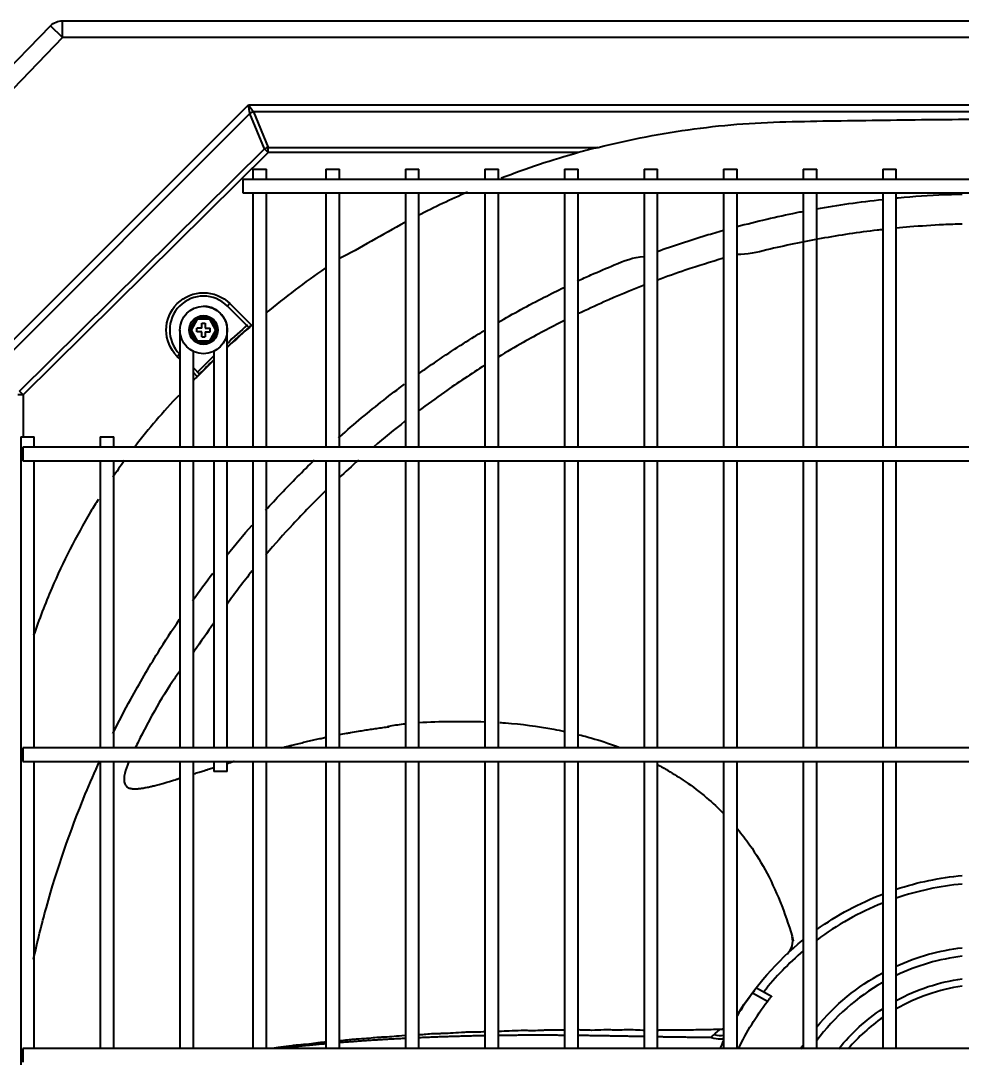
# Model space of a CAD drawing. Extents: x 58467 to 79089, y -33726 to -17391.
# Drawn here: x 72277.99 to 72305.8, y -20100.6 to -20069.97 of the extents above; entities that cross this region are included whole.
import ezdxf

# ---------------------------------------------------------------- set-up
doc = ezdxf.new("R2010")
doc.units = 0
doc.header["$LTSCALE"] = 100
doc.layers.add('+ENTE-ST-DOSEME USTU KONDDRENAJ', color=110, linetype='DOSEMEUSTUKONDENSDRENAJ_LINE', lineweight=40)
doc.linetypes.add('DOSEMEUSTUKONDENSDRENAJ_LINE', pattern='A,300,-40,["CD",Standard,S=15,R=0,X=-35,Y=-7.5],0', length=340)

# ---------------------------------------------------------------- blocks, each defined once
blk = doc.blocks.new('1 VE ZEMİN SAĞ')
at = {"color": 3}
for p, q in [((54067.032, -32771.052, -3.539), (54183.081, -32771.052, -3.539)), ((54067.032, -32771.552, -3.539), (54067.032, -32771.052, -3.539)), ((54063.248, -32774.72, -3.539), (54066.679, -32771.199, -3.539)), ((54067.032, -32771.552, -3.539), (54066.679, -32771.199, -3.539)), ((54067.032, -32771.552, -3.539), (54063.601, -32775.073, -3.539)), ((54183.081, -32771.552, -3.539), (54067.032, -32771.552, -3.539)), ((54064.542, -32781.509, -3.539), (54072.523, -32773.531, -3.539)), ((54072.523, -32773.531, -3.539), (54177.681, -32773.531, -3.539)), ((54072.565, -32773.789, -3.539), (54072.523, -32773.531, -3.539)), ((54072.523, -32773.531, -3.539), (54072.675, -32773.744, -3.539)), ((54072.565, -32773.789, -3.539), (54064.799, -32781.551, -3.539)), ((54072.999, -32774.837, -3.539), (54072.565, -32773.789, -3.539)), ((54072.675, -32773.744, -3.539), (54073.109, -32774.791, -3.539)), ((54177.529, -32773.744, -3.539), (54072.675, -32773.744, -3.539)), ((54065.756, -32781.985, -3.539), (54072.999, -32774.837, -3.539)), ((54073.109, -32774.947, -3.539), (54065.866, -32782.095, -3.539)), ((54073.109, -32774.947, -3.539), (54072.999, -32774.837, -3.539)), ((54073.109, -32774.791, -3.539), (54082.856, -32774.791, -3.539)), ((54073.109, -32774.947, -3.539), (54073.109, -32774.791, -3.539)), ((54082.271, -32774.947, -3.539), (54073.109, -32774.947, -3.539)), ((54072.653, -32775.435, -3.539), (54072.653, -32775.736, -3.539)), ((54072.653, -32775.435, -3.539), (54073.053, -32775.435, -3.539)), ((54073.053, -32775.736, -3.539), (54073.053, -32775.435, -3.539)), ((54074.809, -32775.435, -3.539), (54074.809, -32775.736, -3.539)), ((54074.809, -32775.435, -3.539), (54075.209, -32775.435, -3.539)), ((54075.209, -32775.736, -3.539), (54075.209, -32775.435, -3.539)), ((54077.159, -32775.435, -3.539), (54077.159, -32775.736, -3.539)), ((54077.159, -32775.435, -3.539), (54077.559, -32775.435, -3.539)), ((54077.559, -32775.736, -3.539), (54077.559, -32775.435, -3.539)), ((54079.508, -32775.435, -3.539), (54079.508, -32775.736, -3.539)), ((54079.508, -32775.435, -3.539), (54079.908, -32775.435, -3.539)), ((54079.908, -32775.736, -3.539), (54079.908, -32775.435, -3.539)), ((54081.858, -32775.435, -3.539), (54081.858, -32775.736, -3.539)), ((54081.858, -32775.435, -3.539), (54082.258, -32775.435, -3.539)), ((54082.258, -32775.736, -3.539), (54082.258, -32775.435, -3.539)), ((54084.208, -32775.435, -3.539), (54084.208, -32775.736, -3.539)), ((54084.208, -32775.435, -3.539), (54084.608, -32775.435, -3.539)), ((54084.608, -32775.736, -3.539), (54084.608, -32775.435, -3.539)), ((54086.557, -32775.435, -3.539), (54086.557, -32775.736, -3.539)), ((54086.557, -32775.435, -3.539), (54086.957, -32775.435, -3.539)), ((54086.957, -32775.736, -3.539), (54086.957, -32775.435, -3.539)), ((54088.907, -32775.435, -3.539), (54088.907, -32775.736, -3.539)), ((54088.907, -32775.435, -3.539), (54089.307, -32775.435, -3.539)), ((54089.307, -32775.736, -3.539), (54089.307, -32775.435, -3.539)), ((54091.257, -32775.435, -3.539), (54091.257, -32775.736, -3.539)), ((54091.257, -32775.435, -3.539), (54091.657, -32775.435, -3.539)), ((54091.657, -32775.736, -3.539), (54091.657, -32775.435, -3.539)), ((54177.808, -32775.735, -3.539), (54072.353, -32775.735, -3.539)), ((54072.353, -32775.735, -3.539), (54072.353, -32775.935, -3.539)), ((54072.353, -32775.935, -3.539), (54072.353, -32776.135, -3.539)), ((54072.353, -32776.135, -3.539), (54177.808, -32776.135, -3.539)), ((54072.653, -32776.136, -3.539), (54072.653, -32783.641, -3.539)), ((54073.053, -32783.641, -3.539), (54073.053, -32776.136, -3.539)), ((54074.809, -32776.136, -3.539), (54074.809, -32783.641, -3.539)), ((54075.209, -32783.641, -3.539), (54075.209, -32776.136, -3.539)), ((54077.159, -32776.136, -3.539), (54077.159, -32783.641, -3.539)), ((54077.559, -32783.641, -3.539), (54077.559, -32776.136, -3.539)), ((54079.508, -32776.136, -3.539), (54079.508, -32783.641, -3.539)), ((54079.908, -32783.641, -3.539), (54079.908, -32776.136, -3.539)), ((54081.858, -32776.136, -3.539), (54081.858, -32783.641, -3.539)), ((54082.258, -32783.641, -3.539), (54082.258, -32776.136, -3.539)), ((54084.208, -32776.136, -3.539), (54084.208, -32783.641, -3.539)), ((54084.608, -32783.641, -3.539), (54084.608, -32776.136, -3.539)), ((54086.557, -32776.136, -3.539), (54086.557, -32783.641, -3.539)), ((54086.957, -32783.641, -3.539), (54086.957, -32776.136, -3.539)), ((54088.907, -32776.136, -3.539), (54088.907, -32783.641, -3.539)), ((54089.307, -32783.641, -3.539), (54089.307, -32776.136, -3.539)), ((54091.257, -32776.136, -3.539), (54091.257, -32783.641, -3.539)), ((54091.657, -32783.641, -3.539), (54091.657, -32776.136, -3.539)), ((54071.973, -32779.404, -3.539), (54071.903, -32779.475, -3.539)), ((54072.535, -32780.107, -3.539), (54071.903, -32779.475, -3.539)), ((54071.973, -32779.404, -3.539), (54072.611, -32780.041, -3.539)), ((54070.771, -32780.182, -3.539), (54070.983, -32779.814, -3.539)), ((54071.012, -32779.864, -3.539), (54070.829, -32780.182, -3.539)), ((54070.983, -32779.814, -3.539), (54071.408, -32779.814, -3.539)), ((54070.983, -32779.814, -3.539), (54071.012, -32779.864, -3.539)), ((54071.379, -32779.864, -3.539), (54071.012, -32779.864, -3.539)), ((54071.379, -32779.864, -3.539), (54071.408, -32779.814, -3.539)), ((54071.563, -32780.182, -3.539), (54071.379, -32779.864, -3.539)), ((54071.408, -32779.814, -3.539), (54071.621, -32780.182, -3.539)), ((54070.496, -32780.184, -3.539), (54070.496, -32781.575, -3.539)), ((54070.983, -32780.55, -3.539), (54070.771, -32780.182, -3.539)), ((54070.771, -32780.182, -3.539), (54070.829, -32780.182, -3.539)), ((54070.829, -32780.182, -3.539), (54071.012, -32780.5, -3.539)), ((54071.146, -32780.132, -3.539), (54070.996, -32780.132, -3.539)), ((54070.996, -32780.232, -3.539), (54070.996, -32780.132, -3.539)), ((54071.146, -32780.232, -3.539), (54070.996, -32780.232, -3.539)), ((54071.146, -32779.982, -3.539), (54071.246, -32779.982, -3.539)), ((54071.146, -32780.132, -3.539), (54071.146, -32779.982, -3.539)), ((54071.146, -32780.382, -3.539), (54071.146, -32780.232, -3.539)), ((54071.246, -32779.982, -3.539), (54071.246, -32780.132, -3.539)), ((54071.246, -32780.132, -3.539), (54071.396, -32780.132, -3.539)), ((54071.246, -32780.232, -3.539), (54071.246, -32780.382, -3.539)), ((54071.246, -32780.232, -3.539), (54071.396, -32780.232, -3.539)), ((54071.379, -32780.5, -3.539), (54071.563, -32780.182, -3.539)), ((54071.396, -32780.232, -3.539), (54071.396, -32780.132, -3.539)), ((54071.621, -32780.182, -3.539), (54071.408, -32780.55, -3.539)), ((54071.563, -32780.182, -3.539), (54071.621, -32780.182, -3.539)), ((54071.895, -32781.575, -3.539), (54071.895, -32780.198, -3.539)), ((54070.983, -32780.55, -3.539), (54071.012, -32780.5, -3.539)), ((54071.408, -32780.55, -3.539), (54070.983, -32780.55, -3.539)), ((54071.012, -32780.5, -3.539), (54071.379, -32780.5, -3.539)), ((54071.146, -32780.382, -3.539), (54071.246, -32780.382, -3.539)), ((54071.379, -32780.5, -3.539), (54071.408, -32780.55, -3.539)), ((54070.418, -32780.96, -3.539), (54070.489, -32780.889, -3.539)), ((54070.489, -32780.889, -3.539), (54070.496, -32780.896, -3.539)), ((54070.896, -32781.575, -3.539), (54070.896, -32780.814, -3.539)), ((54071.496, -32780.814, -3.539), (54071.496, -32781.575, -3.539)), ((54070.496, -32781.037, -3.539), (54070.418, -32780.96, -3.539)), ((54070.896, -32781.296, -3.539), (54071.081, -32781.481, -3.539)), ((54071.011, -32781.553, -3.539), (54070.896, -32781.438, -3.539)), ((54071.496, -32781.352, -3.539), (54071.496, -32782.815, -3.539)), ((54071.895, -32782.815, -3.539), (54071.895, -32781.352, -3.539)), ((54070.496, -32781.575, -3.539), (54070.496, -32781.857, -3.539)), ((54070.896, -32781.857, -3.539), (54070.896, -32781.575, -3.539)), ((54065.866, -32782.095, -3.539), (54065.711, -32782.095, -3.539)), ((54065.866, -32782.095, -3.539), (54065.756, -32781.985, -3.539)), ((54065.866, -32782.095, -3.539), (54065.866, -32783.34, -3.539)), ((54070.496, -32781.857, -3.539), (54070.496, -32782.223, -3.539)), ((54070.496, -32781.857, -3.539), (54070.496, -32781.858, -3.539)), ((54070.896, -32782.223, -3.539), (54070.896, -32781.857, -3.539)), ((54070.896, -32781.857, -3.539), (54070.896, -32781.857, -3.539)), ((54070.896, -32781.858, -3.539), (54070.896, -32781.857, -3.539)), ((54070.496, -32782.223, -3.539), (54070.496, -32782.506, -3.539)), ((54070.896, -32782.506, -3.539), (54070.896, -32782.223, -3.539)), ((54070.496, -32782.506, -3.539), (54070.496, -32783.641, -3.539)), ((54070.896, -32783.641, -3.539), (54070.896, -32782.506, -3.539)), ((54071.496, -32782.506, -3.539), (54071.496, -32783.64, -3.539)), ((54071.895, -32783.64, -3.539), (54071.895, -32782.506, -3.539)), ((54065.797, -32783.34, -3.539), (54065.797, -32828.733, -3.539)), ((54065.797, -32783.34, -3.539), (54066.197, -32783.34, -3.539)), ((54066.197, -32783.64, -3.539), (54066.197, -32783.34, -3.539)), ((54068.146, -32783.34, -3.539), (54068.146, -32783.64, -3.539)), ((54068.146, -32783.34, -3.539), (54068.546, -32783.34, -3.539)), ((54068.546, -32783.64, -3.539), (54068.546, -32783.34, -3.539)), ((54184.216, -32783.64, -3.539), (54065.854, -32783.64, -3.539)), ((54065.854, -32783.64, -3.539), (54065.854, -32783.84, -3.539)), ((54075.209, -32783.633, -3.539), (54075.22, -32783.64, -3.539)), ((54065.854, -32783.84, -3.539), (54065.854, -32784.04, -3.539)), ((54065.854, -32784.04, -3.539), (54184.216, -32784.04, -3.539)), ((54066.197, -32792.519, -3.539), (54066.197, -32784.04, -3.539)), ((54068.146, -32784.04, -3.539), (54068.146, -32792.519, -3.539)), ((54068.546, -32792.519, -3.539), (54068.546, -32784.04, -3.539)), ((54070.496, -32784.041, -3.539), (54070.496, -32792.519, -3.539)), ((54070.896, -32792.519, -3.539), (54070.896, -32784.041, -3.539)), ((54071.496, -32784.04, -3.539), (54071.495, -32792.519, -3.539)), ((54071.895, -32792.519, -3.539), (54071.895, -32784.04, -3.539)), ((54072.653, -32784.041, -3.539), (54072.653, -32792.519, -3.539)), ((54073.053, -32792.519, -3.539), (54073.053, -32784.041, -3.539)), ((54074.809, -32784.041, -3.539), (54074.809, -32792.519, -3.539)), ((54075.209, -32792.519, -3.539), (54075.209, -32784.041, -3.539)), ((54077.159, -32784.041, -3.539), (54077.159, -32792.519, -3.539)), ((54077.559, -32792.519, -3.539), (54077.559, -32784.041, -3.539)), ((54079.508, -32784.041, -3.539), (54079.508, -32792.519, -3.539)), ((54079.908, -32792.519, -3.539), (54079.908, -32784.041, -3.539)), ((54081.858, -32784.041, -3.539), (54081.858, -32792.519, -3.539)), ((54082.258, -32792.519, -3.539), (54082.258, -32784.041, -3.539)), ((54084.208, -32784.041, -3.539), (54084.208, -32792.519, -3.539)), ((54084.608, -32792.519, -3.539), (54084.608, -32784.041, -3.539)), ((54086.557, -32784.041, -3.539), (54086.557, -32792.519, -3.539)), ((54086.957, -32792.519, -3.539), (54086.957, -32784.041, -3.539)), ((54088.907, -32784.041, -3.539), (54088.907, -32792.519, -3.539)), ((54089.307, -32792.519, -3.539), (54089.307, -32784.041, -3.539)), ((54091.257, -32784.041, -3.539), (54091.257, -32792.519, -3.539)), ((54091.657, -32792.519, -3.539), (54091.657, -32784.041, -3.539)), ((54184.216, -32792.519, -3.539), (54065.854, -32792.519, -3.539)), ((54065.854, -32792.519, -3.539), (54065.854, -32792.719, -3.539)), ((54065.854, -32792.719, -3.539), (54065.854, -32792.919, -3.539)), ((54065.854, -32792.919, -3.539), (54184.216, -32792.919, -3.539)), ((54066.197, -32801.398, -3.539), (54066.197, -32792.919, -3.539)), ((54068.146, -32792.919, -3.539), (54068.146, -32801.398, -3.539)), ((54068.546, -32801.398, -3.539), (54068.546, -32792.919, -3.539)), ((54070.496, -32792.919, -3.539), (54070.496, -32801.397, -3.539)), ((54070.496, -32792.919, -3.539), (54070.496, -32801.397, -3.539)), ((54070.896, -32801.397, -3.539), (54070.896, -32792.919, -3.539)), ((54071.495, -32792.919, -3.539), (54071.495, -32793.219, -3.539)), ((54071.895, -32793.219, -3.539), (54071.895, -32792.918, -3.539)), ((54072.653, -32792.919, -3.539), (54072.653, -32801.398, -3.539)), ((54073.053, -32801.398, -3.539), (54073.053, -32792.919, -3.539)), ((54074.809, -32792.919, -3.539), (54074.809, -32801.398, -3.539)), ((54075.209, -32801.398, -3.539), (54075.209, -32792.919, -3.539)), ((54077.159, -32792.919, -3.539), (54077.159, -32801.398, -3.539)), ((54077.559, -32801.398, -3.539), (54077.559, -32792.919, -3.539)), ((54079.508, -32792.919, -3.539), (54079.508, -32801.398, -3.539)), ((54079.908, -32801.398, -3.539), (54079.908, -32792.919, -3.539)), ((54081.858, -32792.919, -3.539), (54081.858, -32801.398, -3.539)), ((54082.258, -32801.398, -3.539), (54082.258, -32792.919, -3.539)), ((54084.208, -32792.919, -3.539), (54084.208, -32801.398, -3.539)), ((54084.608, -32801.398, -3.539), (54084.608, -32792.919, -3.539)), ((54086.557, -32792.919, -3.539), (54086.557, -32801.398, -3.539)), ((54086.957, -32801.398, -3.539), (54086.957, -32792.919, -3.539)), ((54088.907, -32792.919, -3.539), (54088.907, -32801.398, -3.539)), ((54089.307, -32801.398, -3.539), (54089.307, -32792.919, -3.539)), ((54091.257, -32792.919, -3.539), (54091.257, -32801.398, -3.539)), ((54091.657, -32801.398, -3.539), (54091.657, -32792.919, -3.539)), ((54088.441, -32798.594, -3.539), (54088.461, -32798.576, -3.539)), ((54087.85, -32800.004, -3.539), (54087.407, -32799.761, -3.539)), ((54087.529, -32799.6, -3.539), (54087.974, -32799.844, -3.539)), ((54184.216, -32801.397, -3.539), (54065.854, -32801.397, -3.539)), ((54065.854, -32801.397, -3.539), (54065.854, -32801.597, -3.539)), ((54065.854, -32801.597, -3.539), (54065.854, -32801.797, -3.539))]:
    blk.add_line(p, q, dxfattribs=at)
for radius in [0.7, 0.425, 0.425]:
    blk.add_circle((54071.196, -32780.182, -3.539), radius, dxfattribs=at)
at = {"color": 3, "extrusion": (0, 0, -1)}
for centre, radius, start, end in [((-54067.032, -32771.552, 3.539), 0.5, 45, 90), ((-54071.196, -32780.182, 3.539), 1.1, 315, 135), ((-54094.376, -32804.953, 3.539), 8.699, 71.7788, 84.9192), ((-54094.376, -32804.953, 3.539), 8.699, 54.354, 68.9829), ((-54094.376, -32804.953, 3.539), 8.699, 31.4717, 51.0407), ((-54094.376, -32804.953, 3.539), 6.582, 65.5875, 83.2781), ((-54094.376, -32804.953, 3.539), 6.582, 39.6281, 61.7062), ((-54094.376, -32804.953, 3.539), 5.671, 61.3406, 82.1925), ((-54094.376, -32804.953, 3.539), 8.191, 25.7297, 37.1733), ((-54094.376, -32804.953, 3.539), 5.671, 38.8237, 56.6212), ((-54094.376, -32804.953, 3.539), 6.582, 32.6925, 33.8006)]:
    blk.add_arc(centre, radius, start, end, dxfattribs=at)
at = {"color": 3}
for centre, radius, start, end in [((54071.196, -32780.182, -3.539), 1, 45, 225), ((54094.376, -32804.953, -3.539), 8.449, 95.2309, 108.779), ((54094.376, -32804.953, -3.539), 8.449, 111.6703, 126.8719), ((54094.376, -32804.953, -3.539), 8.449, 130.3428, 141.7132), ((54094.376, -32804.953, -3.539), 6.332, 96.9862, 115.4419), ((54094.376, -32804.953, -3.539), 6.332, 119.52, 143.19), ((54094.376, -32804.953, -3.539), 5.455, 98.1225, 119.9138), ((54094.376, -32804.953, -3.539), 8.691, 143.3149, 148.6118), ((54094.376, -32804.953, -3.539), 5.455, 124.8862, 139.32), ((54094.376, -32804.953, -3.539), 8.691, 154.1151, 155.8497)]:
    blk.add_arc(centre, radius, start, end, dxfattribs=at)
at = {"color": 3, "extrusion": (5.89787e-06, 5.50525e-06, 1)}
blk.add_arc((54088.099, -32798.229, -3.402), 0.5, 313.0877, 16.4735, dxfattribs=at)
at = {"color": 3}
for centre, major_axis, ratio, start_param, end_param in [((54072.675, -32773.899, -3.539), (0.203, 0.084), 0.678598, 1.296782, 1.844811), ((54073.109, -32774.947, -3.539), (0.203, 0.084), 0.678598, 1.296782, 1.844811), ((54086.23, -32800.681, -3.539), (0.443, -0.232), 0.512974, -1.203049, -0.512348)]:
    blk.add_ellipse(centre, major_axis=major_axis, ratio=ratio, start_param=start_param, end_param=end_param, dxfattribs=at)
for points, knots in [([(54082.856, -32774.791, -3.539), (54083.793, -32774.554, -3.539), (54084.738, -32774.372, -3.539), (54086.169, -32774.181, -3.539), (54086.648, -32774.131, -3.539), (54087.61, -32774.06, -3.539), (54088.094, -32774.041, -3.539), (54089.548, -32774.008, -3.539), (54090.52, -32773.996, -3.539), (54092.462, -32773.971, -3.539), (54093.434, -32773.962, -3.539), (54094.406, -32773.956, -3.539)], [0, 0, 0, 0, 0.25, 0.25, 0.375, 0.375, 0.5, 0.5, 0.75, 0.75, 1, 1, 1, 1]), ([(54091.656, -32776.285, -3.539), (54091.676, -32776.283, -3.539), (54092.153, -32776.238, -3.539), (54092.803, -32776.192, -3.539), (54093.434, -32776.173, -3.539), (54093.606, -32776.169, -3.539)], [0, 0, 0, 0, 0.030504, 0.735974, 1, 1, 1, 1]), ([(54089.303, -32776.606, -3.539), (54089.619, -32776.549, -3.539), (54090.269, -32776.445, -3.539), (54090.921, -32776.362, -3.539), (54091.255, -32776.326, -3.539)], [0, 0, 0, 0, 0.489245, 1, 1, 1, 1]), ([(54086.949, -32777.129, -3.539), (54087.534, -32776.973, -3.539), (54088.186, -32776.821, -3.539), (54088.842, -32776.692, -3.539), (54088.905, -32776.68, -3.539)], [0, 0, 0, 0, 0.904429, 1, 1, 1, 1]), ([(54091.256, -32777.219, -3.539), (54091.203, -32777.224, -3.539), (54090.595, -32777.294, -3.539), (54089.456, -32777.463, -3.539), (54088.077, -32777.751, -3.539), (54087.251, -32777.964, -3.539), (54086.958, -32777.95, -3.539)], [0, 0, 0, 0, 0.037241, 0.424432, 0.796492, 1, 1, 1, 1]), ([(54093.604, -32777.055, -3.539), (54093.42, -32777.06, -3.539), (54092.901, -32777.079, -3.539), (54092.253, -32777.122, -3.539), (54091.789, -32777.164, -3.539), (54091.656, -32777.177, -3.539)], [0, 0, 0, 0, 0.282463, 0.794994, 1, 1, 1, 1]), ([(54084.596, -32777.864, -3.539), (54085.073, -32777.692, -3.539), (54085.723, -32777.477, -3.539), (54086.38, -32777.286, -3.539), (54086.551, -32777.238, -3.539)], [0, 0, 0, 0, 0.74118, 1, 1, 1, 1]), ([(54082.244, -32778.736, -3.539), (54082.375, -32778.675, -3.539), (54082.735, -32778.512, -3.539), (54083.383, -32778.233, -3.539), (54083.906, -32778.027, -3.539), (54084.197, -32778.011, -3.539)], [0, 0, 0, 0, 0.204884, 0.559596, 1, 1, 1, 1]), ([(54086.558, -32778.063, -3.539), (54086.181, -32778.173, -3.539), (54085.531, -32778.376, -3.539), (54084.88, -32778.607, -3.539), (54084.607, -32778.709, -3.539)], [0, 0, 0, 0, 0.58019, 1, 1, 1, 1]), ([(54074.801, -32778.348, -3.539), (54074.797, -32778.351, -3.539), (54074.793, -32778.354, -3.539), (54074.186, -32778.772, -3.539), (54073.603, -32779.213, -3.539), (54073.039, -32779.679, -3.539)], [0, 0, 0, 0, 0.006395, 0.006395, 1, 1, 1, 1]), ([(54079.892, -32779.959, -3.539), (54080.117, -32779.829, -3.539), (54080.569, -32779.575, -3.539), (54081.22, -32779.232, -3.539), (54081.648, -32779.02, -3.539), (54081.844, -32778.925, -3.539)], [0, 0, 0, 0, 0.352089, 0.704456, 1, 1, 1, 1]), ([(54084.207, -32778.861, -3.539), (54083.812, -32779.015, -3.539), (54083.16, -32779.286, -3.539), (54082.51, -32779.586, -3.539), (54082.255, -32779.708, -3.539)], [0, 0, 0, 0, 0.605591, 1, 1, 1, 1]), ([(54071.895, -32780.182, -3.539), (54071.895, -32780.121, -3.539), (54071.881, -32780.008, -3.539), (54071.805, -32779.813, -3.539), (54071.662, -32779.641, -3.539), (54071.475, -32779.531, -3.539), (54071.321, -32779.489, -3.539), (54071.234, -32779.483, -3.539), (54071.199, -32779.483, -3.539)], [0, 0, 0, 0, 0.164287, 0.313707, 0.566616, 0.76053, 0.902583, 1, 1, 1, 1]), ([(54081.854, -32779.905, -3.539), (54081.448, -32780.107, -3.539), (54080.795, -32780.454, -3.539), (54080.147, -32780.831, -3.539), (54079.902, -32780.98, -3.539)], [0, 0, 0, 0, 0.619127, 1, 1, 1, 1]), ([(54077.541, -32781.48, -3.539), (54077.643, -32781.407, -3.539), (54077.966, -32781.177, -3.539), (54078.517, -32780.804, -3.539), (54079.068, -32780.453, -3.539), (54079.394, -32780.255, -3.539), (54079.491, -32780.196, -3.539)], [0, 0, 0, 0, 0.160934, 0.509713, 0.854631, 1, 1, 1, 1]), ([(54079.501, -32781.226, -3.539), (54079.101, -32781.477, -3.539), (54078.445, -32781.911, -3.539), (54077.799, -32782.379, -3.539), (54077.547, -32782.569, -3.539)], [0, 0, 0, 0, 0.605389, 1, 1, 1, 1]), ([(54075.187, -32783.363, -3.539), (54075.198, -32783.353, -3.539), (54075.421, -32783.156, -3.539), (54075.859, -32782.778, -3.539), (54076.498, -32782.26, -3.539), (54076.925, -32781.933, -3.539), (54077.132, -32781.779, -3.539)], [0, 0, 0, 0, 0.017533, 0.356451, 0.69177, 1, 1, 1, 1]), ([(54068.088, -32785.179, -3.539), (54068.011, -32785.302, -3.539), (54067.935, -32785.426, -3.539), (54067.432, -32786.272, -3.539), (54067.045, -32787.03, -3.539), (54066.516, -32788.261, -3.539), (54066.338, -32788.723, -3.539), (54066.178, -32789.191, -3.539)], [0, 0, 0, 0, 0.098577, 0.098577, 0.666537, 0.666537, 1, 1, 1, 1]), ([(54074.79, -32784.94, -3.539), (54074.466, -32785.258, -3.539), (54073.87, -32785.868, -3.539), (54073.292, -32786.509, -3.539), (54073.031, -32786.815, -3.539)], [0, 0, 0, 0, 0.536431, 1, 1, 1, 1]), ([(54072.635, -32787.292, -3.539), (54072.505, -32787.454, -3.539), (54072.252, -32787.777, -3.539), (54072.009, -32788.111, -3.539), (54071.891, -32788.276, -3.539)], [0, 0, 0, 0, 0.50822, 1, 1, 1, 1]), ([(54068.52, -32792.089, -3.539), (54068.69, -32791.749, -3.539), (54069.112, -32790.94, -3.539), (54069.767, -32789.816, -3.539), (54070.269, -32789.044, -3.539), (54070.487, -32788.722, -3.539)], [0, 0, 0, 0, 0.29252, 0.701104, 1, 1, 1, 1]), ([(54071.495, -32788.841, -3.539), (54071.306, -32789.113, -3.539), (54071.108, -32789.398, -3.539), (54070.904, -32789.682, -3.539), (54070.896, -32789.693, -3.539)], [0, 0, 0, 0, 0.95904, 1, 1, 1, 1]), ([(54070.493, -32790.252, -3.539), (54070.421, -32790.352, -3.539), (54070.126, -32790.776, -3.539), (54069.754, -32791.399, -3.539), (54069.406, -32792.063, -3.539), (54069.244, -32792.381, -3.539), (54069.178, -32792.516, -3.539)], [0, 0, 0, 0, 0.141815, 0.593329, 0.830923, 1, 1, 1, 1]), ([(54075.206, -32792.127, -3.539), (54075.278, -32792.113, -3.539), (54075.389, -32792.092, -3.539), (54075.579, -32792.058, -3.539), (54075.754, -32792.028, -3.539), (54075.952, -32791.996, -3.539), (54076.131, -32791.968, -3.539), (54076.313, -32791.941, -3.539), (54076.495, -32791.916, -3.539), (54076.616, -32791.9, -3.539), (54076.677, -32791.893, -3.539)], [0, 0, 0, 0, 0.150864, 0.231719, 0.393427, 0.514709, 0.635991, 0.757272, 0.878554, 1, 1, 1, 1]), ([(54076.625, -32791.886, -3.539), (54076.654, -32791.88, -3.539), (54076.83, -32791.847, -3.539), (54077.006, -32791.821, -3.539), (54077.154, -32791.804, -3.539)], [0, 0, 0, 0, 0.168799, 1, 1, 1, 1]), ([(54077.553, -32791.768, -3.539), (54077.867, -32791.747, -3.539), (54078.52, -32791.733, -3.539), (54079.172, -32791.736, -3.539), (54079.509, -32791.747, -3.539)], [0, 0, 0, 0, 0.483114, 1, 1, 1, 1]), ([(54079.951, -32791.768, -3.539), (54080.005, -32791.772, -3.539), (54080.535, -32791.808, -3.539), (54081.174, -32791.891, -3.539), (54081.753, -32792.007, -3.539), (54081.86, -32792.03, -3.539)], [0, 0, 0, 0, 0.083564, 0.830141, 1, 1, 1, 1]), ([(54073.492, -32792.518, -3.539), (54073.56, -32792.5, -3.539), (54073.665, -32792.473, -3.539), (54073.827, -32792.432, -3.539), (54073.978, -32792.395, -3.539), (54074.151, -32792.354, -3.539), (54074.324, -32792.313, -3.539), (54074.497, -32792.274, -3.539), (54074.657, -32792.239, -3.539), (54074.76, -32792.217, -3.539), (54074.805, -32792.208, -3.539)], [0, 0, 0, 0, 0.15983, 0.246701, 0.377006, 0.507312, 0.637617, 0.767923, 0.898228, 1, 1, 1, 1]), ([(54082.295, -32792.131, -3.539), (54082.449, -32792.17, -3.539), (54082.85, -32792.28, -3.539), (54083.246, -32792.413, -3.539), (54083.488, -32792.505, -3.539)], [0, 0, 0, 0, 0.381371, 1, 1, 1, 1]), ([(54066.175, -32798.754, -3.539), (54066.287, -32798.242, -3.539), (54066.697, -32796.588, -3.539), (54067.369, -32794.636, -3.539), (54067.982, -32793.229, -3.539), (54068.131, -32792.905, -3.539)], [0, 0, 0, 0, 0.254796, 0.827092, 1, 1, 1, 1]), ([(54068.99, -32792.916, -3.539), (54068.975, -32792.952, -3.539), (54068.916, -32793.094, -3.539), (54068.853, -32793.288, -3.539), (54068.844, -32793.491, -3.539), (54068.868, -32793.582, -3.539), (54068.904, -32793.64, -3.539), (54068.948, -32793.683, -3.539), (54068.988, -32793.702, -3.539), (54069.019, -32793.709, -3.539)], [0, 0, 0, 0, 0.125875, 0.501642, 0.656556, 0.790033, 0.847053, 0.89779, 1, 1, 1, 1]), ([(54070.907, -32793.285, -3.539), (54070.913, -32793.284, -3.539), (54070.964, -32793.268, -3.539), (54071.061, -32793.237, -3.539), (54071.187, -32793.196, -3.539), (54071.311, -32793.157, -3.539), (54071.409, -32793.126, -3.539), (54071.476, -32793.105, -3.539), (54071.495, -32793.099, -3.539)], [0, 0, 0, 0, 0.02815, 0.268086, 0.508023, 0.66798, 0.907917, 1, 1, 1, 1]), ([(54071.895, -32792.975, -3.539), (54071.926, -32792.965, -3.539), (54071.992, -32792.945, -3.539), (54072.059, -32792.925, -3.539), (54072.096, -32792.913, -3.539), (54072.097, -32792.913, -3.539)], [0, 0, 0, 0, 0.464341, 0.973106, 1, 1, 1, 1]), ([(54084.614, -32793.016, -3.539), (54084.713, -32793.07, -3.539), (54084.989, -32793.224, -3.539), (54085.479, -32793.535, -3.539), (54086.037, -32793.96, -3.539), (54086.403, -32794.3, -3.539), (54086.567, -32794.467, -3.539)], [0, 0, 0, 0, 0.139399, 0.390327, 0.714739, 1, 1, 1, 1]), ([(54069.007, -32793.705, -3.539), (54069.021, -32793.71, -3.539), (54069.047, -32793.716, -3.539), (54069.077, -32793.721, -3.539), (54069.123, -32793.726, -3.539), (54069.159, -32793.727, -3.539), (54069.203, -32793.727, -3.539), (54069.254, -32793.724, -3.539), (54069.3, -32793.719, -3.539), (54069.36, -32793.712, -3.539), (54069.411, -32793.704, -3.539), (54069.475, -32793.692, -3.539), (54069.535, -32793.681, -3.539), (54069.612, -32793.664, -3.539), (54069.69, -32793.646, -3.539), (54069.771, -32793.625, -3.539), (54069.844, -32793.606, -3.539), (54069.918, -32793.586, -3.539), (54070.006, -32793.562, -3.539), (54070.097, -32793.536, -3.539), (54070.203, -32793.504, -3.539), (54070.298, -32793.476, -3.539), (54070.396, -32793.446, -3.539), (54070.457, -32793.427, -3.539), (54070.49, -32793.417, -3.539), (54070.495, -32793.415, -3.539)], [0, 0, 0, 0, 0.061068, 0.102482, 0.143896, 0.18531, 0.226724, 0.268138, 0.309552, 0.350965, 0.392379, 0.433793, 0.475207, 0.516621, 0.578742, 0.620156, 0.66157, 0.702984, 0.744398, 0.806519, 0.847933, 0.910054, 0.951468, 0.992881, 1, 1, 1, 1]), ([(54071.895, -32793.219, -3.539), (54071.895, -32793.219, -3.539), (54071.894, -32793.219, -3.539), (54071.885, -32793.219, -3.539), (54071.876, -32793.219, -3.539), (54071.852, -32793.219, -3.539), (54071.836, -32793.219, -3.539), (54071.801, -32793.219, -3.539), (54071.781, -32793.219, -3.539), (54071.738, -32793.219, -3.539), (54071.716, -32793.219, -3.539), (54071.671, -32793.219, -3.539), (54071.648, -32793.219, -3.539), (54071.606, -32793.219, -3.539), (54071.586, -32793.219, -3.539), (54071.552, -32793.219, -3.539), (54071.536, -32793.219, -3.539), (54071.513, -32793.219, -3.539), (54071.505, -32793.219, -3.539), (54071.497, -32793.219, -3.539), (54071.495, -32793.219, -3.539), (54071.495, -32793.219, -3.539)], [0, 0, 0, 0, 0.072796, 0.072796, 0.180355, 0.180355, 0.287914, 0.287914, 0.395473, 0.395473, 0.503031, 0.503031, 0.61059, 0.61059, 0.718149, 0.718149, 0.825708, 0.825708, 0.933267, 0.933267, 1, 1, 1, 1]), ([(54086.966, -32794.909, -3.539), (54087.092, -32795.061, -3.539), (54087.411, -32795.478, -3.539), (54087.868, -32796.229, -3.539), (54088.292, -32797.184, -3.539), (54088.518, -32797.86, -3.539), (54088.615, -32798.211, -3.539)], [0, 0, 0, 0, 0.160983, 0.427877, 0.710763, 1, 1, 1, 1]), ([(54087.407, -32799.761, -3.539), (54087.42, -32799.743, -3.539), (54087.434, -32799.724, -3.539), (54087.46, -32799.69, -3.539), (54087.473, -32799.673, -3.539), (54087.494, -32799.645, -3.539), (54087.504, -32799.633, -3.539), (54087.518, -32799.614, -3.539), (54087.524, -32799.607, -3.539), (54087.529, -32799.601, -3.539), (54087.53, -32799.6, -3.539), (54087.529, -32799.6, -3.539)], [0, 0, 0, 0, 0.217793, 0.217793, 0.435623, 0.435623, 0.652794, 0.652794, 0.867695, 0.867695, 1, 1, 1, 1]), ([(54087.974, -32799.844, -3.539), (54087.974, -32799.844, -3.539), (54087.972, -32799.847, -3.539), (54087.963, -32799.859, -3.539), (54087.956, -32799.867, -3.539), (54087.939, -32799.889, -3.539), (54087.928, -32799.902, -3.539), (54087.905, -32799.932, -3.539), (54087.892, -32799.949, -3.539), (54087.869, -32799.979, -3.539), (54087.86, -32799.991, -3.539), (54087.85, -32800.004, -3.539)], [0, 0, 0, 0, 0.211356, 0.211356, 0.422617, 0.422617, 0.635365, 0.635365, 0.851032, 0.851032, 1, 1, 1, 1]), ([(54077.158, -32801.01, -3.539), (54077.152, -32801.01, -3.539), (54077.03, -32801.02, -3.539), (54076.828, -32801.04, -3.539), (54076.614, -32801.055, -3.539), (54076.44, -32801.062, -3.539), (54076.277, -32801.071, -3.539), (54076.066, -32801.098, -3.539), (54075.834, -32801.113, -3.539), (54075.616, -32801.127, -3.539), (54075.413, -32801.146, -3.539), (54075.283, -32801.162, -3.539), (54075.206, -32801.171, -3.539)], [0, 0, 0, 0, 0.008799, 0.183646, 0.34505, 0.408603, 0.460825, 0.566791, 0.701254, 0.778856, 0.862109, 1, 1, 1, 1]), ([(54077.149, -32801.096, -3.539), (54077.12, -32801.097, -3.539), (54077.025, -32801.102, -3.539), (54076.9, -32801.109, -3.539), (54076.738, -32801.118, -3.539), (54076.593, -32801.126, -3.539), (54076.431, -32801.136, -3.539), (54076.27, -32801.146, -3.539), (54076.125, -32801.155, -3.539), (54075.963, -32801.166, -3.539), (54075.816, -32801.176, -3.539), (54075.652, -32801.188, -3.539), (54075.505, -32801.199, -3.539), (54075.36, -32801.21, -3.539), (54075.264, -32801.217, -3.539), (54075.215, -32801.221, -3.539), (54075.214, -32801.221, -3.539)], [0, 0, 0, 0, 0.043677, 0.144139, 0.194371, 0.294833, 0.370179, 0.445526, 0.545988, 0.596219, 0.696681, 0.772028, 0.847375, 0.922721, 0.998068, 1, 1, 1, 1]), ([(54079.508, -32800.898, -3.539), (54079.49, -32800.899, -3.539), (54079.377, -32800.907, -3.539), (54079.205, -32800.912, -3.539), (54078.985, -32800.913, -3.539), (54078.745, -32800.923, -3.539), (54078.493, -32800.943, -3.539), (54078.278, -32800.954, -3.539), (54078.105, -32800.956, -3.539), (54077.948, -32800.96, -3.539), (54077.769, -32800.979, -3.539), (54077.627, -32800.987, -3.539), (54077.559, -32800.99, -3.539)], [0, 0, 0, 0, 0.026236, 0.165323, 0.245888, 0.332132, 0.514466, 0.68062, 0.745287, 0.79789, 0.90324, 1, 1, 1, 1]), ([(54079.506, -32801.015, -3.539), (54079.455, -32801.016, -3.539), (54079.37, -32801.018, -3.539), (54079.219, -32801.021, -3.539), (54079.084, -32801.024, -3.539), (54078.914, -32801.029, -3.539), (54078.763, -32801.033, -3.539), (54078.597, -32801.037, -3.539), (54078.449, -32801.042, -3.539), (54078.302, -32801.047, -3.539), (54078.138, -32801.053, -3.539), (54077.991, -32801.058, -3.539), (54077.827, -32801.065, -3.539), (54077.694, -32801.07, -3.539), (54077.594, -32801.075, -3.539), (54077.559, -32801.076, -3.539)], [0, 0, 0, 0, 0.079108, 0.130174, 0.232307, 0.283373, 0.385506, 0.462105, 0.538704, 0.615303, 0.691903, 0.794035, 0.845101, 0.947234, 1, 1, 1, 1]), ([(54081.852, -32800.852, -3.539), (54081.824, -32800.853, -3.539), (54081.693, -32800.856, -3.539), (54081.552, -32800.854, -3.539), (54081.39, -32800.851, -3.539), (54081.307, -32800.852, -3.539), (54081.154, -32800.862, -3.539), (54080.976, -32800.869, -3.539), (54080.759, -32800.865, -3.539), (54080.506, -32800.864, -3.539), (54080.22, -32800.879, -3.539), (54080.023, -32800.887, -3.539), (54079.915, -32800.888, -3.539), (54079.909, -32800.888, -3.539)], [0, 0, 0, 0, 0.047203, 0.219949, 0.250675, 0.278328, 0.333689, 0.467407, 0.546264, 0.63201, 0.815334, 0.990362, 1, 1, 1, 1]), ([(54081.86, -32801.005, -3.539), (54081.848, -32801.005, -3.539), (54081.804, -32801.005, -3.539), (54081.711, -32801.004, -3.539), (54081.581, -32801.003, -3.539), (54081.435, -32801.002, -3.539), (54081.289, -32801.002, -3.539), (54081.142, -32801.002, -3.539), (54080.995, -32801.002, -3.539), (54080.861, -32801.002, -3.539), (54080.71, -32801.002, -3.539), (54080.574, -32801.003, -3.539), (54080.406, -32801.004, -3.539), (54080.274, -32801.005, -3.539), (54080.109, -32801.007, -3.539), (54080, -32801.008, -3.539), (54079.923, -32801.009, -3.539), (54079.911, -32801.009, -3.539)], [0, 0, 0, 0, 0.018658, 0.069393, 0.145495, 0.221596, 0.297698, 0.3738, 0.449902, 0.526003, 0.576738, 0.678207, 0.728941, 0.83041, 0.881145, 0.982614, 1, 1, 1, 1]), ([(54084.211, -32801.042, -3.539), (54084.166, -32801.041, -3.539), (54084.074, -32801.04, -3.539), (54083.948, -32801.037, -3.539), (54083.822, -32801.035, -3.539), (54083.696, -32801.032, -3.539), (54083.572, -32801.03, -3.539), (54083.447, -32801.028, -3.539), (54083.322, -32801.026, -3.539), (54083.197, -32801.023, -3.539), (54083.072, -32801.021, -3.539), (54082.946, -32801.019, -3.539), (54082.82, -32801.017, -3.539), (54082.677, -32801.015, -3.539), (54082.547, -32801.013, -3.539), (54082.399, -32801.011, -3.539), (54082.313, -32801.01, -3.539), (54082.26, -32801.009, -3.539), (54082.257, -32801.009, -3.539)], [0, 0, 0, 0, 0.071605, 0.144526, 0.19314, 0.266061, 0.338983, 0.387597, 0.460518, 0.533439, 0.582053, 0.654974, 0.727896, 0.77651, 0.873738, 0.922352, 0.995273, 1, 1, 1, 1]), ([(54084.209, -32800.859, -3.539), (54084.196, -32800.858, -3.539), (54084.088, -32800.852, -3.539), (54083.78, -32800.84, -3.539), (54083.471, -32800.851, -3.539), (54083.224, -32800.846, -3.539), (54083.099, -32800.843, -3.539), (54082.917, -32800.845, -3.539), (54082.721, -32800.863, -3.539), (54082.47, -32800.85, -3.539), (54082.341, -32800.847, -3.539), (54082.291, -32800.846, -3.539)], [0, 0, 0, 0, 0.020061, 0.161151, 0.438961, 0.54767, 0.590018, 0.628584, 0.811988, 0.925322, 1, 1, 1, 1]), ([(54086.189, -32801.064, -3.539), (54086.173, -32801.064, -3.539), (54086.131, -32801.064, -3.539), (54086.047, -32801.065, -3.539), (54085.955, -32801.065, -3.539), (54085.861, -32801.065, -3.539), (54085.777, -32801.065, -3.539), (54085.696, -32801.064, -3.539), (54085.6, -32801.064, -3.539), (54085.5, -32801.063, -3.539), (54085.388, -32801.062, -3.539), (54085.29, -32801.061, -3.539), (54085.183, -32801.06, -3.539), (54085.083, -32801.058, -3.539), (54084.982, -32801.056, -3.539), (54084.867, -32801.055, -3.539), (54084.765, -32801.053, -3.539), (54084.672, -32801.051, -3.539), (54084.623, -32801.05, -3.539), (54084.603, -32801.05, -3.539)], [0, 0, 0, 0, 0.033268, 0.086429, 0.166172, 0.219334, 0.272495, 0.325657, 0.378819, 0.458561, 0.511723, 0.591466, 0.644627, 0.697789, 0.777532, 0.830693, 0.910436, 0.963598, 1, 1, 1, 1]), ([(54086.555, -32800.827, -3.539), (54086.36, -32800.833, -3.539), (54085.963, -32800.844, -3.539), (54085.541, -32800.848, -3.539), (54085.256, -32800.849, -3.539), (54085.133, -32800.848, -3.539), (54085.002, -32800.85, -3.539), (54084.893, -32800.847, -3.539), (54084.792, -32800.848, -3.539), (54084.699, -32800.852, -3.539), (54084.638, -32800.856, -3.539), (54084.604, -32800.858, -3.539)], [0, 0, 0, 0, 0.295836, 0.599217, 0.63578, 0.724251, 0.792145, 0.857546, 0.898871, 0.942551, 1, 1, 1, 1]), ([(54086.189, -32801.064, -3.539), (54086.189, -32801.064, -3.539), (54086.189, -32801.064, -3.539), (54086.217, -32801.033, -3.539), (54086.248, -32801.004, -3.539), (54086.278, -32800.977, -3.539)], [0, 0, 0, 0, 0.000046, 0.000046, 1, 1, 1, 1]), ([(54086.202, -32801.066, -3.539), (54086.293, -32801.095, -3.539), (54086.378, -32801.111, -3.539), (54086.493, -32801.111, -3.539), (54086.532, -32801.105, -3.539), (54086.56, -32801.092, -3.539)], [0, 0, 0, 0, 0.604116, 0.604116, 1, 1, 1, 1]), ([(54086.278, -32800.977, -3.539), (54086.33, -32800.93, -3.539), (54086.38, -32800.886, -3.539), (54086.436, -32800.843, -3.539), (54086.446, -32800.833, -3.539), (54086.443, -32800.831, -3.539)], [0, 0, 0, 0, 0.677972, 0.677972, 1, 1, 1, 1]), ([(54086.558, -32800.816, -3.539), (54086.518, -32800.83, -3.539), (54086.476, -32800.839, -3.539), (54086.434, -32800.832, -3.539), (54086.432, -32800.832, -3.539)], [0, 0, 0, 0, 0.962907, 1, 1, 1, 1]), ([(54074.811, -32801.206, -3.539), (54074.79, -32801.208, -3.539), (54074.733, -32801.212, -3.539), (54074.584, -32801.226, -3.539), (54074.367, -32801.261, -3.539), (54074.111, -32801.28, -3.539), (54073.884, -32801.303, -3.539), (54073.654, -32801.333, -3.539), (54073.427, -32801.367, -3.539), (54073.237, -32801.386, -3.539), (54073.134, -32801.397, -3.539)], [0, 0, 0, 0, 0.037568, 0.099793, 0.235444, 0.406173, 0.503648, 0.608785, 0.82508, 1, 1, 1, 1]), ([(54074.812, -32801.255, -3.539), (54074.789, -32801.257, -3.539), (54074.704, -32801.264, -3.539), (54074.588, -32801.274, -3.539), (54074.431, -32801.289, -3.539), (54074.289, -32801.302, -3.539), (54074.13, -32801.317, -3.539), (54073.987, -32801.331, -3.539), (54073.845, -32801.346, -3.539), (54073.69, -32801.362, -3.539), (54073.551, -32801.377, -3.539), (54073.439, -32801.389, -3.539), (54073.388, -32801.395, -3.539), (54073.367, -32801.397, -3.539)], [0, 0, 0, 0, 0.045948, 0.175933, 0.240925, 0.370909, 0.468398, 0.565886, 0.663374, 0.760863, 0.890847, 0.955839, 1, 1, 1, 1])]:
    blk.add_open_spline(points, degree=3, knots=knots, dxfattribs=at)
for points, degree in [([(54082.271, -32774.947, -3.539), (54081.495, -32775.163, -3.539), (54080.734, -32775.416, -3.539), (54079.987, -32775.704, -3.539)], 3), ([(54082.856, -32774.791, -3.539), (54082.664, -32774.84, -3.539), (54082.467, -32774.892, -3.539), (54082.271, -32774.947, -3.539)], 3), ([(54078.988, -32776.115, -3.539), (54078.498, -32776.329, -3.539), (54078.015, -32776.559, -3.539), (54077.538, -32776.805, -3.539)], 3), ([(54077.143, -32777.013, -3.539), (54076.476, -32777.371, -3.539), (54075.825, -32777.761, -3.539), (54075.195, -32778.083, -3.539)], 3), ([(54072.649, -32780.021, -3.539), (54072.389, -32780.245, -3.539), (54072.132, -32780.475, -3.539), (54071.88, -32780.71, -3.539)], 3), ([(54072.497, -32780.034, -3.539), (54072.289, -32780.215, -3.539), (54072.084, -32780.399, -3.539), (54071.882, -32780.588, -3.539)], 3), ([(54072.55, -32780.094, -3.539), (54072.328, -32780.288, -3.539), (54072.108, -32780.485, -3.539), (54071.892, -32780.687, -3.539)], 3), ([(54072.535, -32780.107, -3.539), (54072.318, -32780.297, -3.539), (54072.104, -32780.49, -3.539), (54071.892, -32780.687, -3.539)], 3), ([(54072.611, -32780.041, -3.539), (54072.585, -32780.063, -3.539), (54072.56, -32780.085, -3.539), (54072.535, -32780.107, -3.539)], 3), ([(54071.482, -32781.091, -3.539), (54071.323, -32781.247, -3.539), (54071.165, -32781.404, -3.539), (54071.009, -32781.565, -3.539)], 3), ([(54071.483, -32780.967, -3.539), (54071.323, -32781.122, -3.539), (54071.166, -32781.28, -3.539), (54071.01, -32781.439, -3.539)], 3), ([(54071.493, -32781.069, -3.539), (54071.35, -32781.209, -3.539), (54071.207, -32781.351, -3.539), (54071.067, -32781.495, -3.539)], 3), ([(54071.493, -32781.069, -3.539), (54071.354, -32781.205, -3.539), (54071.217, -32781.342, -3.539), (54071.081, -32781.481, -3.539)], 3), ([(54071.081, -32781.481, -3.539), (54071.058, -32781.505, -3.539), (54071.034, -32781.529, -3.539), (54071.011, -32781.553, -3.539)], 3), ([(54070.959, -32781.606, -3.539), (54070.934, -32781.631, -3.539), (54070.909, -32781.655, -3.539), (54070.885, -32781.68, -3.539)], 3), ([(54071.011, -32781.553, -3.539), (54070.994, -32781.571, -3.539), (54070.976, -32781.588, -3.539), (54070.959, -32781.606, -3.539)], 3), ([(54070.462, -32782.112, -3.539), (54070.006, -32782.593, -3.539), (54069.576, -32783.095, -3.539), (54069.174, -32783.617, -3.539)], 3), ([(54077.145, -32782.877, -3.539), (54076.834, -32783.119, -3.539), (54076.525, -32783.371, -3.539), (54076.221, -32783.63, -3.539)], 3), ([(54068.858, -32784.039, -3.539), (54068.74, -32784.201, -3.539), (54068.624, -32784.364, -3.539), (54068.512, -32784.53, -3.539)], 3), ([(54073.962, -32784.519, -3.539), (54074.131, -32784.352, -3.539), (54074.301, -32784.185, -3.539), (54074.472, -32784.021, -3.539)], 3), ([(54075.771, -32784.023, -3.539), (54075.576, -32784.197, -3.539), (54075.382, -32784.374, -3.539), (54075.191, -32784.555, -3.539)], 3), ([(54073.028, -32785.5, -3.539), (54073.334, -32785.168, -3.539), (54073.648, -32784.843, -3.539), (54073.962, -32784.519, -3.539)], 3), ([(54071.886, -32786.831, -3.539), (54072.127, -32786.53, -3.539), (54072.375, -32786.234, -3.539), (54072.629, -32785.944, -3.539)], 3), ([(54070.871, -32788.17, -3.539), (54071.066, -32787.897, -3.539), (54071.266, -32787.626, -3.539), (54071.471, -32787.359, -3.539)], 3), ([(54088.441, -32798.594, -3.539), (54088.436, -32798.598, -3.539), (54088.465, -32798.572, -3.539)], 2), ([(54086.202, -32801.066, -3.539), (54086.198, -32801.065, -3.539), (54086.193, -32801.065, -3.539), (54086.189, -32801.065, -3.539)], 3), ([(54086.557, -32801.15, -3.539), (54086.519, -32801.231, -3.539), (54086.482, -32801.314, -3.539), (54086.445, -32801.397, -3.539)], 3)]:
    blk.add_open_spline(points, degree=degree, dxfattribs=at)

msp = doc.modelspace()

# ---------------------------------------------------------------- block references
at = {"layer": '+ENTE-ST-DOSEME USTU KONDDRENAJ', "color": 3, "linetype": 'Continuous'}
msp.add_blockref('1 VE ZEMİN SAĞ', (18212.194, 12701.082), dxfattribs=at)

doc.saveas('drawing.dxf')
